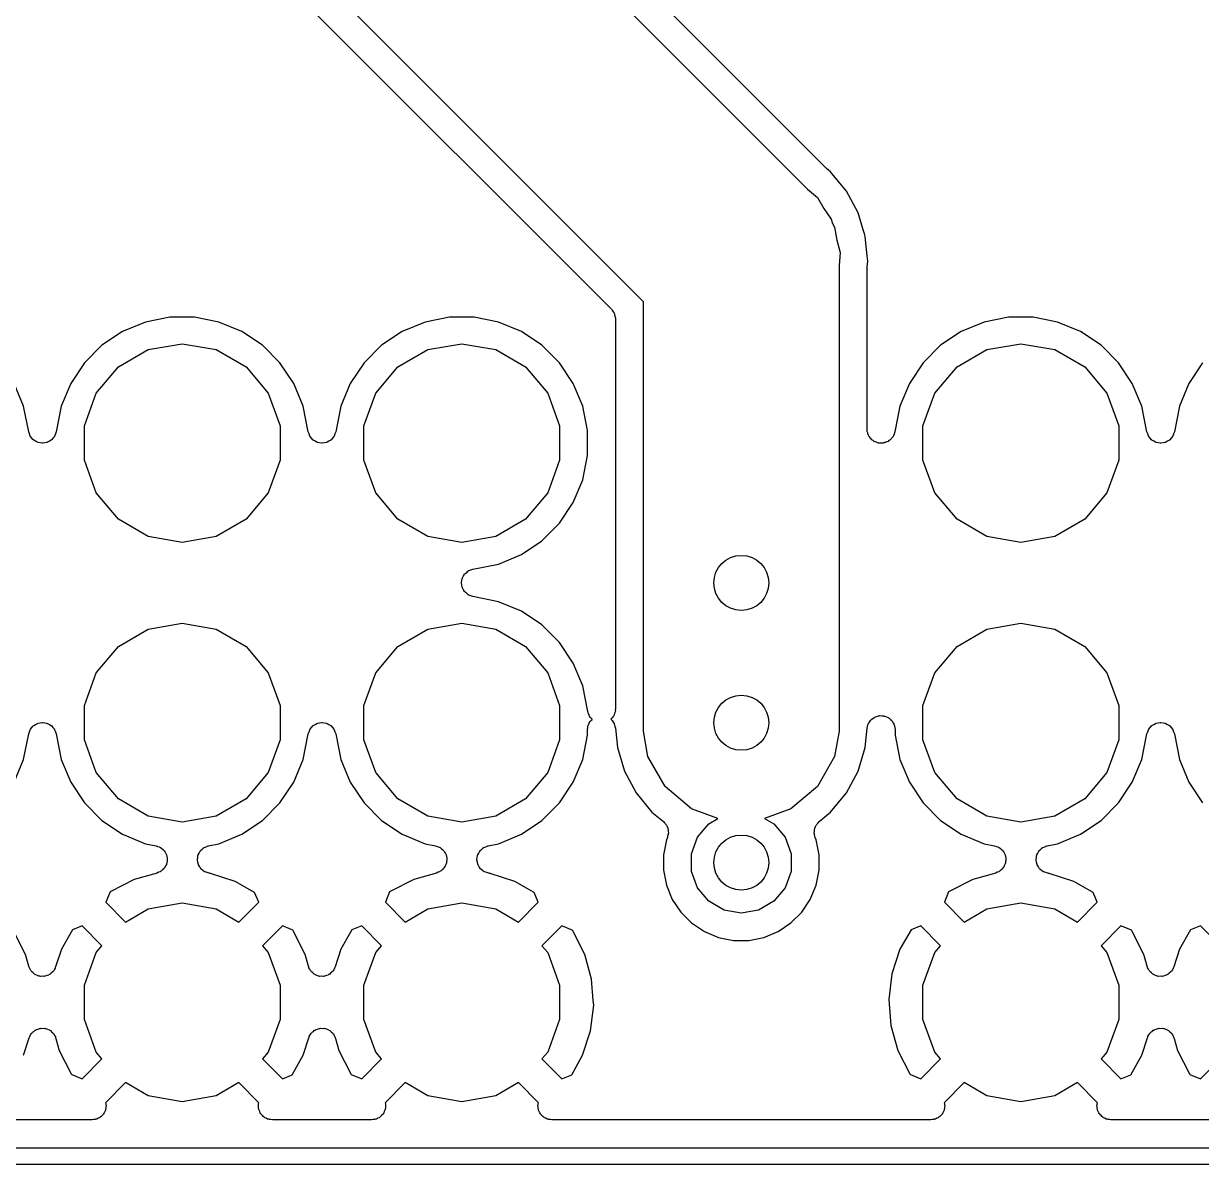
# Model space of a CAD drawing. Extents: x 117.3 to 179.7, y -117.8 to -92.2.
# Drawn here: x 128.01 to 138.71, y -117.78 to -107.42 of the extents above; entities that cross this region are included whole.
import ezdxf

# ---------------------------------------------------------------- set-up
doc = ezdxf.new("R2010")
doc.units = 0
doc.header["$MEASUREMENT"] = 0
doc.layers.add('BLACK', color=7, linetype='CONTINUOUS')

msp = doc.modelspace()

# ---------------------------------------------------------------- linework, layer by layer
at = {"layer": 'BLACK', "linetype": 'CONTINUOUS'}
for p, q in [((135.295, -108.723), (132.155, -105.583)), ((131.864, -105.651), (135.132, -108.92)), ((133.642, -109.944), (130.374, -106.676)), ((130.211, -106.872), (133.351, -110.012)), ((135.3, -108.727), (135.295, -108.723)), ((135.304, -108.732), (135.3, -108.727)), ((135.343, -108.763), (135.304, -108.732)), ((135.486, -108.938), (135.343, -108.763)), ((135.132, -108.92), (135.223, -108.995)), ((135.592, -109.136), (135.486, -108.938)), ((135.223, -108.995), (135.282, -109.097)), ((135.282, -109.097), (135.349, -109.194)), ((135.639, -109.291), (135.592, -109.136)), ((135.349, -109.194), (135.36, -109.232)), ((135.36, -109.232), (135.379, -109.267)), ((135.379, -109.267), (135.4, -109.383)), ((135.65, -109.325), (135.639, -109.291)), ((135.658, -109.352), (135.65, -109.325)), ((135.65, -109.325), (135.65, -109.325)), ((135.675, -109.526), (135.658, -109.352)), ((135.4, -109.383), (135.43, -109.497)), ((135.43, -109.497), (135.42, -109.614)), ((135.68, -109.576), (135.675, -109.526)), ((135.675, -109.526), (135.675, -109.526)), ((135.675, -109.626), (135.68, -109.576)), ((135.42, -109.614), (135.42, -113.844)), ((135.674, -109.638), (135.675, -109.632)), ((135.674, -111.102), (135.674, -109.638)), ((135.675, -109.632), (135.675, -109.626)), ((133.351, -110.012), (133.354, -110.016)), ((133.354, -110.016), (133.358, -110.02)), ((133.358, -110.02), (133.367, -110.034)), ((133.642, -113.844), (133.642, -109.944)), ((129.118, -110.128), (128.91, -110.214)), ((129.339, -110.084), (129.118, -110.128)), ((129.564, -110.084), (129.339, -110.084)), ((129.784, -110.128), (129.564, -110.084)), ((129.993, -110.214), (129.784, -110.128)), ((131.658, -110.128), (131.45, -110.214)), ((131.879, -110.084), (131.658, -110.128)), ((132.104, -110.084), (131.879, -110.084)), ((132.324, -110.128), (132.104, -110.084)), ((132.533, -110.214), (132.324, -110.128)), ((133.367, -110.034), (133.376, -110.048)), ((133.376, -110.048), (133.378, -110.053)), ((133.378, -110.053), (133.38, -110.058)), ((133.38, -110.058), (133.383, -110.075)), ((133.383, -110.075), (133.388, -110.091)), ((133.388, -110.091), (133.387, -110.096)), ((133.387, -110.096), (133.388, -110.102)), ((133.388, -110.102), (133.388, -113.642)), ((136.738, -110.128), (136.53, -110.214)), ((136.959, -110.084), (136.738, -110.128)), ((137.184, -110.084), (136.959, -110.084)), ((137.404, -110.128), (137.184, -110.084)), ((137.613, -110.214), (137.404, -110.128)), ((128.91, -110.214), (128.722, -110.339)), ((130.18, -110.339), (129.993, -110.214)), ((131.45, -110.214), (131.262, -110.339)), ((132.72, -110.339), (132.533, -110.214)), ((136.53, -110.214), (136.342, -110.339)), ((137.8, -110.339), (137.613, -110.214)), ((128.722, -110.339), (128.563, -110.498)), ((129.142, -110.378), (129.451, -110.324)), ((129.451, -110.324), (129.76, -110.378)), ((130.339, -110.498), (130.18, -110.339)), ((131.262, -110.339), (131.103, -110.498)), ((131.682, -110.378), (131.991, -110.324)), ((131.991, -110.324), (132.3, -110.378)), ((132.879, -110.498), (132.72, -110.339)), ((136.342, -110.339), (136.183, -110.498)), ((136.762, -110.378), (137.071, -110.324)), ((137.071, -110.324), (137.38, -110.378)), ((137.959, -110.498), (137.8, -110.339)), ((128.871, -110.535), (129.142, -110.378)), ((129.76, -110.378), (130.031, -110.535)), ((131.411, -110.535), (131.682, -110.378)), ((132.3, -110.378), (132.571, -110.535)), ((136.491, -110.535), (136.762, -110.378)), ((137.38, -110.378), (137.651, -110.535)), ((128.563, -110.498), (128.438, -110.685)), ((128.669, -110.775), (128.871, -110.535)), ((130.031, -110.535), (130.233, -110.775)), ((130.464, -110.685), (130.339, -110.498)), ((131.103, -110.498), (130.978, -110.685)), ((131.209, -110.775), (131.411, -110.535)), ((132.571, -110.535), (132.773, -110.775)), ((133.004, -110.685), (132.879, -110.498)), ((136.183, -110.498), (136.058, -110.685)), ((136.289, -110.775), (136.491, -110.535)), ((137.651, -110.535), (137.853, -110.775)), ((138.084, -110.685), (137.959, -110.498)), ((138.723, -110.498), (138.598, -110.685)), ((128.01, -110.893), (127.924, -110.685)), ((128.438, -110.685), (128.352, -110.893)), ((130.55, -110.893), (130.464, -110.685)), ((130.978, -110.685), (130.892, -110.893)), ((133.09, -110.893), (133.004, -110.685)), ((136.058, -110.685), (135.972, -110.893)), ((138.17, -110.893), (138.084, -110.685)), ((138.598, -110.685), (138.512, -110.893)), ((128.562, -111.07), (128.669, -110.775)), ((130.233, -110.775), (130.34, -111.07)), ((131.102, -111.07), (131.209, -110.775)), ((132.773, -110.775), (132.88, -111.07)), ((136.182, -111.07), (136.289, -110.775)), ((137.853, -110.775), (137.96, -111.07)), ((128.057, -111.126), (128.01, -110.893)), ((128.352, -110.893), (128.306, -111.126)), ((130.597, -111.126), (130.55, -110.893)), ((130.892, -110.893), (130.846, -111.126)), ((133.134, -111.114), (133.09, -110.893)), ((135.972, -110.893), (135.926, -111.126)), ((138.217, -111.126), (138.17, -110.893)), ((138.512, -110.893), (138.466, -111.126)), ((128.562, -111.383), (128.562, -111.07)), ((130.34, -111.07), (130.34, -111.383)), ((131.102, -111.383), (131.102, -111.07)), ((132.88, -111.07), (132.88, -111.383)), ((136.182, -111.383), (136.182, -111.07)), ((137.96, -111.07), (137.96, -111.383)), ((128.064, -111.144), (128.057, -111.126)), ((128.07, -111.163), (128.064, -111.144)), ((128.072, -111.165), (128.07, -111.163)), ((128.073, -111.167), (128.072, -111.165)), ((128.085, -111.182), (128.073, -111.167)), ((128.097, -111.197), (128.085, -111.182)), ((128.1, -111.198), (128.097, -111.197)), ((128.102, -111.201), (128.1, -111.198)), ((128.262, -111.198), (128.261, -111.201)), ((128.265, -111.197), (128.262, -111.198)), ((128.277, -111.182), (128.265, -111.197)), ((128.29, -111.167), (128.277, -111.182)), ((128.291, -111.165), (128.29, -111.167)), ((128.292, -111.163), (128.291, -111.165)), ((128.299, -111.144), (128.292, -111.163)), ((128.306, -111.126), (128.299, -111.144)), ((130.604, -111.144), (130.597, -111.126)), ((130.61, -111.163), (130.604, -111.144)), ((130.612, -111.165), (130.61, -111.163)), ((130.613, -111.167), (130.612, -111.165)), ((130.625, -111.182), (130.613, -111.167)), ((130.637, -111.197), (130.625, -111.182)), ((130.64, -111.198), (130.637, -111.197)), ((130.642, -111.201), (130.64, -111.198)), ((130.802, -111.198), (130.801, -111.201)), ((130.805, -111.197), (130.802, -111.198)), ((130.817, -111.182), (130.805, -111.197)), ((130.83, -111.167), (130.817, -111.182)), ((130.831, -111.165), (130.83, -111.167)), ((130.832, -111.163), (130.831, -111.165)), ((130.839, -111.144), (130.832, -111.163)), ((130.846, -111.126), (130.839, -111.144)), ((133.134, -111.339), (133.134, -111.114)), ((135.676, -111.111), (135.674, -111.102)), ((135.676, -111.121), (135.676, -111.111)), ((135.68, -111.133), (135.676, -111.121)), ((135.682, -111.145), (135.68, -111.133)), ((135.687, -111.153), (135.682, -111.145)), ((135.69, -111.163), (135.687, -111.153)), ((135.698, -111.172), (135.69, -111.163)), ((135.704, -111.183), (135.698, -111.172)), ((135.711, -111.189), (135.704, -111.183)), ((135.717, -111.197), (135.711, -111.189)), ((135.728, -111.203), (135.717, -111.197)), ((135.889, -111.191), (135.881, -111.201)), ((135.898, -111.183), (135.889, -111.191)), ((135.903, -111.175), (135.898, -111.183)), ((135.91, -111.167), (135.903, -111.175)), ((135.914, -111.156), (135.91, -111.167)), ((135.92, -111.145), (135.914, -111.156)), ((135.922, -111.135), (135.92, -111.145)), ((135.926, -111.126), (135.922, -111.135)), ((138.224, -111.144), (138.217, -111.126)), ((138.23, -111.163), (138.224, -111.144)), ((138.232, -111.165), (138.23, -111.163)), ((138.233, -111.167), (138.232, -111.165)), ((138.245, -111.182), (138.233, -111.167)), ((138.257, -111.197), (138.245, -111.182)), ((138.26, -111.198), (138.257, -111.197)), ((138.262, -111.201), (138.26, -111.198)), ((138.422, -111.198), (138.421, -111.201)), ((138.425, -111.197), (138.422, -111.198)), ((138.437, -111.182), (138.425, -111.197)), ((138.45, -111.167), (138.437, -111.182)), ((138.451, -111.165), (138.45, -111.167)), ((138.452, -111.163), (138.451, -111.165)), ((138.459, -111.144), (138.452, -111.163)), ((138.466, -111.126), (138.459, -111.144)), ((128.119, -111.21), (128.102, -111.201)), ((128.135, -111.22), (128.119, -111.21)), ((128.138, -111.22), (128.135, -111.22)), ((128.14, -111.222), (128.138, -111.22)), ((128.159, -111.225), (128.14, -111.222)), ((128.178, -111.228), (128.159, -111.225)), ((128.181, -111.228), (128.178, -111.228)), ((128.184, -111.228), (128.181, -111.228)), ((128.203, -111.225), (128.184, -111.228)), ((128.222, -111.222), (128.203, -111.225)), ((128.224, -111.22), (128.222, -111.222)), ((128.227, -111.22), (128.224, -111.22)), ((128.244, -111.21), (128.227, -111.22)), ((128.261, -111.201), (128.244, -111.21)), ((130.659, -111.21), (130.642, -111.201)), ((130.675, -111.22), (130.659, -111.21)), ((130.678, -111.22), (130.675, -111.22)), ((130.68, -111.222), (130.678, -111.22)), ((130.699, -111.225), (130.68, -111.222)), ((130.718, -111.228), (130.699, -111.225)), ((130.721, -111.228), (130.718, -111.228)), ((130.724, -111.228), (130.721, -111.228)), ((130.743, -111.225), (130.724, -111.228)), ((130.762, -111.222), (130.743, -111.225)), ((130.764, -111.22), (130.762, -111.222)), ((130.767, -111.22), (130.764, -111.22)), ((130.784, -111.21), (130.767, -111.22)), ((130.801, -111.201), (130.784, -111.21)), ((135.738, -111.212), (135.728, -111.203)), ((135.747, -111.215), (135.738, -111.212)), ((135.755, -111.22), (135.747, -111.215)), ((135.767, -111.222), (135.755, -111.22)), ((135.779, -111.227), (135.767, -111.222)), ((135.789, -111.227), (135.779, -111.227)), ((135.798, -111.228), (135.789, -111.227)), ((135.811, -111.227), (135.798, -111.228)), ((135.823, -111.227), (135.811, -111.227)), ((135.832, -111.223), (135.823, -111.227)), ((135.842, -111.222), (135.832, -111.223)), ((135.853, -111.216), (135.842, -111.222)), ((135.865, -111.212), (135.853, -111.216)), ((135.872, -111.205), (135.865, -111.212)), ((135.881, -111.201), (135.872, -111.205)), ((138.279, -111.21), (138.262, -111.201)), ((138.295, -111.22), (138.279, -111.21)), ((138.298, -111.22), (138.295, -111.22)), ((138.3, -111.222), (138.298, -111.22)), ((138.319, -111.225), (138.3, -111.222)), ((138.338, -111.228), (138.319, -111.225)), ((138.341, -111.228), (138.338, -111.228)), ((138.344, -111.228), (138.341, -111.228)), ((138.363, -111.225), (138.344, -111.228)), ((138.382, -111.222), (138.363, -111.225)), ((138.384, -111.22), (138.382, -111.222)), ((138.387, -111.22), (138.384, -111.22)), ((138.404, -111.21), (138.387, -111.22)), ((138.421, -111.201), (138.404, -111.21)), ((128.669, -111.678), (128.562, -111.383)), ((130.34, -111.383), (130.233, -111.678)), ((131.209, -111.678), (131.102, -111.383)), ((132.88, -111.383), (132.773, -111.678)), ((133.09, -111.56), (133.134, -111.339)), ((136.289, -111.678), (136.182, -111.383)), ((137.96, -111.383), (137.853, -111.678)), ((133.004, -111.768), (133.09, -111.56)), ((128.871, -111.918), (128.669, -111.678)), ((130.233, -111.678), (130.031, -111.918)), ((131.411, -111.918), (131.209, -111.678)), ((132.773, -111.678), (132.571, -111.918)), ((136.491, -111.918), (136.289, -111.678)), ((137.853, -111.678), (137.651, -111.918)), ((132.879, -111.955), (133.004, -111.768)), ((129.142, -112.075), (128.871, -111.918)), ((130.031, -111.918), (129.76, -112.075)), ((131.682, -112.075), (131.411, -111.918)), ((132.571, -111.918), (132.3, -112.075)), ((136.762, -112.075), (136.491, -111.918)), ((137.651, -111.918), (137.38, -112.075)), ((132.72, -112.114), (132.879, -111.955)), ((129.451, -112.129), (129.142, -112.075)), ((129.76, -112.075), (129.451, -112.129)), ((131.991, -112.129), (131.682, -112.075)), ((132.3, -112.075), (131.991, -112.129)), ((132.533, -112.24), (132.72, -112.114)), ((137.071, -112.129), (136.762, -112.075)), ((137.38, -112.075), (137.071, -112.129)), ((132.324, -112.326), (132.533, -112.24)), ((132.073, -112.379), (132.091, -112.372)), ((132.091, -112.372), (132.324, -112.326)), ((131.989, -112.494), (131.993, -112.475)), ((131.993, -112.475), (131.996, -112.456)), ((131.996, -112.456), (131.997, -112.453)), ((131.997, -112.453), (131.998, -112.451)), ((131.998, -112.451), (132.008, -112.434)), ((132.008, -112.434), (132.017, -112.417)), ((132.017, -112.417), (132.019, -112.415)), ((132.019, -112.415), (132.021, -112.413)), ((132.021, -112.413), (132.036, -112.401)), ((132.036, -112.401), (132.05, -112.388)), ((132.05, -112.388), (132.053, -112.387)), ((132.053, -112.387), (132.055, -112.385)), ((132.055, -112.385), (132.073, -112.379)), ((131.99, -112.497), (131.989, -112.494)), ((131.989, -112.499), (131.99, -112.497)), ((131.993, -112.518), (131.989, -112.499)), ((131.996, -112.537), (131.993, -112.518)), ((131.997, -112.54), (131.996, -112.537)), ((131.998, -112.543), (131.997, -112.54)), ((132.008, -112.559), (131.998, -112.543)), ((132.017, -112.576), (132.008, -112.559)), ((132.019, -112.578), (132.017, -112.576)), ((132.021, -112.58), (132.019, -112.578)), ((132.036, -112.592), (132.021, -112.58)), ((132.05, -112.605), (132.036, -112.592)), ((132.053, -112.606), (132.05, -112.605)), ((132.055, -112.608), (132.053, -112.606)), ((132.073, -112.614), (132.055, -112.608)), ((132.091, -112.621), (132.073, -112.614)), ((132.324, -112.668), (132.091, -112.621)), ((132.533, -112.754), (132.324, -112.668)), ((132.72, -112.879), (132.533, -112.754)), ((129.142, -112.918), (129.451, -112.864)), ((129.451, -112.864), (129.76, -112.918)), ((131.682, -112.918), (131.991, -112.864)), ((131.991, -112.864), (132.3, -112.918)), ((132.879, -113.038), (132.72, -112.879)), ((136.762, -112.918), (137.071, -112.864)), ((137.071, -112.864), (137.38, -112.918)), ((128.871, -113.075), (129.142, -112.918)), ((129.76, -112.918), (130.031, -113.075)), ((131.411, -113.075), (131.682, -112.918)), ((132.3, -112.918), (132.571, -113.075)), ((136.491, -113.075), (136.762, -112.918)), ((137.38, -112.918), (137.651, -113.075)), ((128.669, -113.315), (128.871, -113.075)), ((130.031, -113.075), (130.233, -113.315)), ((131.209, -113.315), (131.411, -113.075)), ((132.571, -113.075), (132.773, -113.315)), ((133.004, -113.225), (132.879, -113.038)), ((136.289, -113.315), (136.491, -113.075)), ((137.651, -113.075), (137.853, -113.315)), ((133.09, -113.433), (133.004, -113.225)), ((128.562, -113.61), (128.669, -113.315)), ((130.233, -113.315), (130.34, -113.61)), ((131.102, -113.61), (131.209, -113.315)), ((132.773, -113.315), (132.88, -113.61)), ((136.182, -113.61), (136.289, -113.315)), ((137.853, -113.315), (137.96, -113.61)), ((133.137, -113.666), (133.09, -113.433)), ((128.562, -113.923), (128.562, -113.61)), ((130.34, -113.61), (130.34, -113.923)), ((131.102, -113.923), (131.102, -113.61)), ((132.88, -113.61), (132.88, -113.923)), ((133.388, -113.642), (133.386, -113.651)), ((133.386, -113.651), (133.387, -113.661)), ((136.182, -113.923), (136.182, -113.61)), ((137.96, -113.61), (137.96, -113.923)), ((128.159, -113.768), (128.178, -113.765)), ((128.178, -113.765), (128.181, -113.765)), ((128.181, -113.765), (128.184, -113.765)), ((128.184, -113.765), (128.203, -113.768)), ((130.699, -113.768), (130.718, -113.765)), ((130.718, -113.765), (130.721, -113.765)), ((130.721, -113.765), (130.724, -113.765)), ((130.724, -113.765), (130.743, -113.768)), ((133.14, -113.675), (133.137, -113.666)), ((133.142, -113.685), (133.14, -113.675)), ((133.148, -113.696), (133.142, -113.685)), ((133.153, -113.707), (133.148, -113.696)), ((133.15, -113.772), (133.156, -113.757)), ((133.159, -113.715), (133.153, -113.707)), ((133.156, -113.757), (133.161, -113.753)), ((133.164, -113.723), (133.159, -113.715)), ((133.161, -113.753), (133.164, -113.747)), ((133.173, -113.731), (133.164, -113.723)), ((133.164, -113.747), (133.176, -113.737)), ((133.177, -113.736), (133.173, -113.731)), ((133.176, -113.737), (133.177, -113.736)), ((133.351, -113.729), (133.346, -113.736)), ((133.346, -113.736), (133.35, -113.738)), ((133.35, -113.738), (133.354, -113.743)), ((133.358, -113.723), (133.351, -113.729)), ((133.354, -113.743), (133.358, -113.747)), ((133.365, -113.712), (133.358, -113.723)), ((133.358, -113.747), (133.366, -113.761)), ((133.372, -113.703), (133.365, -113.712)), ((133.366, -113.761), (133.376, -113.774)), ((133.376, -113.693), (133.372, -113.703)), ((133.38, -113.685), (133.376, -113.693)), ((133.383, -113.673), (133.38, -113.685)), ((133.387, -113.661), (133.383, -113.673)), ((135.687, -113.774), (135.696, -113.761)), ((135.696, -113.761), (135.704, -113.747)), ((135.704, -113.747), (135.709, -113.743)), ((135.709, -113.743), (135.712, -113.738)), ((135.712, -113.738), (135.725, -113.729)), ((135.725, -113.729), (135.738, -113.719)), ((135.738, -113.719), (135.743, -113.717)), ((135.743, -113.717), (135.749, -113.713)), ((135.749, -113.713), (135.764, -113.709)), ((135.764, -113.709), (135.779, -113.704)), ((135.779, -113.704), (135.785, -113.704)), ((135.785, -113.704), (135.791, -113.702)), ((135.791, -113.702), (135.807, -113.704)), ((135.807, -113.704), (135.823, -113.704)), ((135.823, -113.704), (135.829, -113.706)), ((135.829, -113.706), (135.835, -113.707)), ((135.835, -113.707), (135.85, -113.714)), ((135.85, -113.714), (135.865, -113.719)), ((135.865, -113.719), (135.869, -113.723)), ((135.869, -113.723), (135.875, -113.726)), ((135.875, -113.726), (135.886, -113.737)), ((135.886, -113.737), (135.898, -113.747)), ((135.898, -113.747), (135.902, -113.753)), ((135.902, -113.753), (135.906, -113.757)), ((135.906, -113.757), (135.912, -113.772)), ((138.319, -113.768), (138.338, -113.765)), ((138.338, -113.765), (138.341, -113.765)), ((138.341, -113.765), (138.344, -113.765)), ((138.344, -113.765), (138.363, -113.768)), ((128.01, -114.1), (128.057, -113.867)), ((128.057, -113.867), (128.064, -113.849)), ((128.064, -113.849), (128.07, -113.831)), ((128.07, -113.831), (128.072, -113.828)), ((128.072, -113.828), (128.073, -113.826)), ((128.073, -113.826), (128.085, -113.811)), ((128.085, -113.811), (128.097, -113.796)), ((128.097, -113.796), (128.1, -113.795)), ((128.1, -113.795), (128.102, -113.793)), ((128.102, -113.793), (128.119, -113.783)), ((128.119, -113.783), (128.135, -113.773)), ((128.135, -113.773), (128.138, -113.773)), ((128.138, -113.773), (128.14, -113.771)), ((128.14, -113.771), (128.159, -113.768)), ((128.203, -113.768), (128.222, -113.771)), ((128.222, -113.771), (128.224, -113.773)), ((128.224, -113.773), (128.227, -113.773)), ((128.227, -113.773), (128.244, -113.783)), ((128.244, -113.783), (128.261, -113.793)), ((128.261, -113.793), (128.262, -113.795)), ((128.262, -113.795), (128.265, -113.796)), ((128.265, -113.796), (128.277, -113.811)), ((128.277, -113.811), (128.29, -113.826)), ((128.29, -113.826), (128.291, -113.828)), ((128.291, -113.828), (128.292, -113.831)), ((128.292, -113.831), (128.299, -113.849)), ((128.299, -113.849), (128.306, -113.867)), ((128.306, -113.867), (128.352, -114.1)), ((130.55, -114.1), (130.597, -113.867)), ((130.597, -113.867), (130.604, -113.849)), ((130.604, -113.849), (130.61, -113.831)), ((130.61, -113.831), (130.612, -113.828)), ((130.612, -113.828), (130.613, -113.826)), ((130.613, -113.826), (130.625, -113.811)), ((130.625, -113.811), (130.637, -113.796)), ((130.637, -113.796), (130.64, -113.795)), ((130.64, -113.795), (130.642, -113.793)), ((130.642, -113.793), (130.659, -113.783)), ((130.659, -113.783), (130.675, -113.773)), ((130.675, -113.773), (130.678, -113.773)), ((130.678, -113.773), (130.68, -113.771)), ((130.68, -113.771), (130.699, -113.768)), ((130.743, -113.768), (130.762, -113.771)), ((130.762, -113.771), (130.764, -113.773)), ((130.764, -113.773), (130.767, -113.773)), ((130.767, -113.773), (130.784, -113.783)), ((130.784, -113.783), (130.801, -113.793)), ((130.801, -113.793), (130.802, -113.795)), ((130.802, -113.795), (130.805, -113.796)), ((130.805, -113.796), (130.817, -113.811)), ((130.817, -113.811), (130.83, -113.826)), ((130.83, -113.826), (130.831, -113.828)), ((130.831, -113.828), (130.832, -113.831)), ((130.832, -113.831), (130.839, -113.849)), ((130.839, -113.849), (130.846, -113.867)), ((130.846, -113.867), (130.892, -114.1)), ((133.134, -113.829), (133.137, -113.813)), ((133.134, -113.879), (133.134, -113.829)), ((133.137, -113.813), (133.138, -113.797)), ((133.138, -113.797), (133.141, -113.792)), ((133.141, -113.792), (133.142, -113.786)), ((133.142, -113.786), (133.15, -113.772)), ((133.376, -113.774), (133.377, -113.78)), ((133.377, -113.78), (133.38, -113.786)), ((133.38, -113.786), (133.383, -113.801)), ((133.383, -113.801), (133.387, -113.817)), ((133.387, -113.817), (133.405, -113.991)), ((133.683, -114.075), (133.642, -113.844)), ((135.42, -113.844), (135.379, -114.075)), ((135.658, -113.991), (135.675, -113.817)), ((135.675, -113.817), (135.679, -113.801)), ((135.679, -113.801), (135.682, -113.786)), ((135.682, -113.786), (135.685, -113.78)), ((135.685, -113.78), (135.687, -113.774)), ((135.912, -113.772), (135.92, -113.786)), ((135.92, -113.786), (135.922, -113.792)), ((135.922, -113.792), (135.924, -113.797)), ((135.924, -113.797), (135.925, -113.813)), ((135.925, -113.813), (135.928, -113.829)), ((135.928, -113.829), (135.928, -113.879)), ((138.17, -114.1), (138.217, -113.867)), ((138.217, -113.867), (138.224, -113.849)), ((138.224, -113.849), (138.23, -113.831)), ((138.23, -113.831), (138.232, -113.828)), ((138.232, -113.828), (138.233, -113.826)), ((138.233, -113.826), (138.245, -113.811)), ((138.245, -113.811), (138.257, -113.796)), ((138.257, -113.796), (138.26, -113.795)), ((138.26, -113.795), (138.262, -113.793)), ((138.262, -113.793), (138.279, -113.783)), ((138.279, -113.783), (138.295, -113.773)), ((138.295, -113.773), (138.298, -113.773)), ((138.298, -113.773), (138.3, -113.771)), ((138.3, -113.771), (138.319, -113.768)), ((138.363, -113.768), (138.382, -113.771)), ((138.382, -113.771), (138.384, -113.773)), ((138.384, -113.773), (138.387, -113.773)), ((138.387, -113.773), (138.404, -113.783)), ((138.404, -113.783), (138.421, -113.793)), ((138.421, -113.793), (138.422, -113.795)), ((138.422, -113.795), (138.425, -113.796)), ((138.425, -113.796), (138.437, -113.811)), ((138.437, -113.811), (138.45, -113.826)), ((138.45, -113.826), (138.451, -113.828)), ((138.451, -113.828), (138.452, -113.831)), ((138.452, -113.831), (138.459, -113.849)), ((138.459, -113.849), (138.466, -113.867)), ((138.466, -113.867), (138.512, -114.1)), ((128.669, -114.218), (128.562, -113.923)), ((130.34, -113.923), (130.233, -114.218)), ((131.209, -114.218), (131.102, -113.923)), ((132.88, -113.923), (132.773, -114.218)), ((133.09, -114.1), (133.134, -113.879)), ((135.928, -113.879), (135.972, -114.1)), ((136.289, -114.218), (136.182, -113.923)), ((137.96, -113.923), (137.853, -114.218)), ((133.405, -113.991), (133.47, -114.206)), ((133.84, -114.347), (133.683, -114.075)), ((135.379, -114.075), (135.223, -114.347)), ((135.592, -114.206), (135.658, -113.991)), ((127.924, -114.308), (128.01, -114.1)), ((128.352, -114.1), (128.438, -114.308)), ((130.464, -114.308), (130.55, -114.1)), ((130.892, -114.1), (130.978, -114.308)), ((133.004, -114.308), (133.09, -114.1)), ((135.972, -114.1), (136.058, -114.308)), ((138.084, -114.308), (138.17, -114.1)), ((138.512, -114.1), (138.598, -114.308)), ((128.871, -114.458), (128.669, -114.218)), ((130.233, -114.218), (130.031, -114.458)), ((131.411, -114.458), (131.209, -114.218)), ((132.773, -114.218), (132.571, -114.458)), ((133.47, -114.206), (133.576, -114.405)), ((135.486, -114.405), (135.592, -114.206)), ((136.491, -114.458), (136.289, -114.218)), ((137.853, -114.218), (137.651, -114.458)), ((128.438, -114.308), (128.563, -114.495)), ((130.339, -114.495), (130.464, -114.308)), ((130.978, -114.308), (131.103, -114.495)), ((132.879, -114.495), (133.004, -114.308)), ((133.576, -114.405), (133.719, -114.579)), ((134.08, -114.548), (133.84, -114.347)), ((135.223, -114.347), (134.982, -114.548)), ((135.343, -114.579), (135.486, -114.405)), ((136.058, -114.308), (136.183, -114.495)), ((137.959, -114.495), (138.084, -114.308)), ((138.598, -114.308), (138.723, -114.495)), ((128.563, -114.495), (128.722, -114.654)), ((129.142, -114.615), (128.871, -114.458)), ((130.031, -114.458), (129.76, -114.615)), ((130.18, -114.654), (130.339, -114.495)), ((131.103, -114.495), (131.262, -114.654)), ((131.682, -114.615), (131.411, -114.458)), ((132.571, -114.458), (132.3, -114.615)), ((132.72, -114.654), (132.879, -114.495)), ((136.183, -114.495), (136.342, -114.654)), ((136.762, -114.615), (136.491, -114.458)), ((137.651, -114.458), (137.38, -114.615)), ((137.8, -114.654), (137.959, -114.495)), ((129.451, -114.669), (129.142, -114.615)), ((129.76, -114.615), (129.451, -114.669)), ((131.991, -114.669), (131.682, -114.615)), ((132.3, -114.615), (131.991, -114.669)), ((133.719, -114.579), (133.823, -114.664)), ((134.319, -114.636), (134.08, -114.548)), ((134.982, -114.548), (134.743, -114.636)), ((135.24, -114.664), (135.343, -114.579)), ((137.071, -114.669), (136.762, -114.615)), ((137.38, -114.615), (137.071, -114.669)), ((128.722, -114.654), (128.91, -114.78)), ((129.993, -114.78), (130.18, -114.654)), ((131.262, -114.654), (131.45, -114.78)), ((132.533, -114.78), (132.72, -114.654)), ((133.823, -114.664), (133.832, -114.675)), ((133.832, -114.675), (133.843, -114.685)), ((133.843, -114.685), (133.846, -114.691)), ((133.846, -114.691), (133.851, -114.697)), ((133.851, -114.697), (133.856, -114.711)), ((133.856, -114.711), (133.863, -114.724)), ((133.863, -114.724), (133.864, -114.731)), ((134.133, -114.807), (134.235, -114.684)), ((134.235, -114.684), (134.319, -114.636)), ((134.743, -114.636), (134.827, -114.684)), ((134.827, -114.684), (134.93, -114.807)), ((135.198, -114.731), (135.199, -114.724)), ((135.199, -114.724), (135.206, -114.711)), ((135.206, -114.711), (135.211, -114.697)), ((135.211, -114.697), (135.216, -114.691)), ((135.216, -114.691), (135.219, -114.685)), ((135.219, -114.685), (135.23, -114.675)), ((135.23, -114.675), (135.24, -114.664)), ((136.342, -114.654), (136.53, -114.78)), ((137.613, -114.78), (137.8, -114.654)), ((128.91, -114.78), (129.118, -114.866)), ((129.784, -114.866), (129.993, -114.78)), ((131.45, -114.78), (131.658, -114.866)), ((132.324, -114.866), (132.533, -114.78)), ((133.851, -114.83), (133.824, -114.967)), ((133.859, -114.81), (133.851, -114.83)), ((133.862, -114.796), (133.859, -114.81)), ((133.867, -114.783), (133.862, -114.796)), ((133.864, -114.731), (133.867, -114.738)), ((133.867, -114.738), (133.867, -114.753)), ((133.867, -114.753), (133.869, -114.767)), ((133.869, -114.767), (133.867, -114.775)), ((133.867, -114.775), (133.867, -114.783)), ((134.078, -114.957), (134.133, -114.807)), ((134.93, -114.807), (134.984, -114.957)), ((135.193, -114.767), (135.195, -114.753)), ((135.195, -114.775), (135.193, -114.767)), ((135.195, -114.738), (135.198, -114.731)), ((135.195, -114.753), (135.195, -114.738)), ((135.195, -114.783), (135.195, -114.775)), ((135.2, -114.796), (135.195, -114.783)), ((135.203, -114.81), (135.2, -114.796)), ((135.211, -114.83), (135.203, -114.81)), ((135.238, -114.967), (135.211, -114.83)), ((136.53, -114.78), (136.738, -114.866)), ((137.404, -114.866), (137.613, -114.78)), ((129.118, -114.866), (129.213, -114.885)), ((129.213, -114.885), (129.227, -114.89)), ((129.227, -114.89), (129.241, -114.893)), ((129.241, -114.893), (129.247, -114.898)), ((129.247, -114.898), (129.254, -114.901)), ((129.254, -114.901), (129.265, -114.91)), ((129.265, -114.91), (129.277, -114.918)), ((129.277, -114.918), (129.282, -114.925)), ((129.282, -114.925), (129.288, -114.93)), ((129.288, -114.93), (129.295, -114.942)), ((129.295, -114.942), (129.303, -114.954)), ((129.605, -114.951), (129.614, -114.933)), ((129.614, -114.933), (129.616, -114.931)), ((129.616, -114.931), (129.617, -114.929)), ((129.617, -114.929), (129.632, -114.916)), ((129.632, -114.916), (129.646, -114.903)), ((129.646, -114.903), (129.648, -114.902)), ((129.648, -114.902), (129.65, -114.9)), ((129.65, -114.9), (129.669, -114.893)), ((129.669, -114.893), (129.687, -114.885)), ((129.687, -114.885), (129.689, -114.885)), ((129.689, -114.885), (129.691, -114.884)), ((129.691, -114.884), (129.784, -114.866)), ((131.658, -114.866), (131.753, -114.885)), ((131.753, -114.885), (131.767, -114.89)), ((131.767, -114.89), (131.781, -114.893)), ((131.781, -114.893), (131.787, -114.898)), ((131.787, -114.898), (131.794, -114.901)), ((131.794, -114.901), (131.805, -114.91)), ((131.805, -114.91), (131.817, -114.918)), ((131.817, -114.918), (131.822, -114.925)), ((131.822, -114.925), (131.828, -114.93)), ((131.828, -114.93), (131.835, -114.942)), ((131.835, -114.942), (131.843, -114.954)), ((132.145, -114.951), (132.154, -114.933)), ((132.154, -114.933), (132.156, -114.931)), ((132.156, -114.931), (132.157, -114.929)), ((132.157, -114.929), (132.172, -114.916)), ((132.172, -114.916), (132.186, -114.903)), ((132.186, -114.903), (132.188, -114.902)), ((132.188, -114.902), (132.19, -114.9)), ((132.19, -114.9), (132.209, -114.893)), ((132.209, -114.893), (132.227, -114.885)), ((132.227, -114.885), (132.229, -114.885)), ((132.229, -114.885), (132.231, -114.884)), ((132.231, -114.884), (132.324, -114.866)), ((136.738, -114.866), (136.833, -114.885)), ((136.833, -114.885), (136.847, -114.89)), ((136.847, -114.89), (136.861, -114.893)), ((136.861, -114.893), (136.867, -114.898)), ((136.867, -114.898), (136.874, -114.901)), ((136.874, -114.901), (136.885, -114.91)), ((136.885, -114.91), (136.897, -114.918)), ((136.897, -114.918), (136.902, -114.925)), ((136.902, -114.925), (136.908, -114.93)), ((136.908, -114.93), (136.915, -114.942)), ((136.915, -114.942), (136.923, -114.954)), ((137.225, -114.951), (137.234, -114.933)), ((137.234, -114.933), (137.236, -114.931)), ((137.236, -114.931), (137.237, -114.929)), ((137.237, -114.929), (137.252, -114.916)), ((137.252, -114.916), (137.266, -114.903)), ((137.266, -114.903), (137.268, -114.902)), ((137.268, -114.902), (137.27, -114.9)), ((137.27, -114.9), (137.289, -114.893)), ((137.289, -114.893), (137.307, -114.885)), ((137.307, -114.885), (137.309, -114.885)), ((137.309, -114.885), (137.311, -114.884)), ((137.311, -114.884), (137.404, -114.866)), ((129.303, -114.954), (129.305, -114.962)), ((129.305, -114.962), (129.309, -114.968)), ((129.308, -115.048), (129.307, -115.055)), ((129.312, -115.041), (129.308, -115.048)), ((129.309, -114.968), (129.311, -114.983)), ((129.311, -114.983), (129.315, -114.997)), ((129.313, -115.026), (129.312, -115.041)), ((129.315, -115.012), (129.313, -115.026)), ((129.315, -114.997), (129.314, -115.004)), ((129.314, -115.004), (129.315, -115.012)), ((129.589, -115.012), (129.592, -114.992)), ((129.589, -115.014), (129.589, -115.012)), ((129.589, -115.016), (129.589, -115.014)), ((129.594, -115.035), (129.589, -115.016)), ((129.592, -114.992), (129.594, -114.972)), ((129.594, -114.972), (129.595, -114.97)), ((129.598, -115.055), (129.594, -115.035)), ((129.595, -114.97), (129.596, -114.968)), ((129.596, -114.968), (129.605, -114.951)), ((131.843, -114.954), (131.845, -114.962)), ((131.845, -114.962), (131.849, -114.968)), ((131.848, -115.048), (131.847, -115.055)), ((131.852, -115.041), (131.848, -115.048)), ((131.849, -114.968), (131.851, -114.983)), ((131.851, -114.983), (131.855, -114.997)), ((131.853, -115.026), (131.852, -115.041)), ((131.855, -115.012), (131.853, -115.026)), ((131.855, -114.997), (131.854, -115.004)), ((131.854, -115.004), (131.855, -115.012)), ((132.129, -115.012), (132.132, -114.992)), ((132.129, -115.014), (132.129, -115.012)), ((132.129, -115.016), (132.129, -115.014)), ((132.134, -115.035), (132.129, -115.016)), ((132.132, -114.992), (132.134, -114.972)), ((132.134, -114.972), (132.135, -114.97)), ((132.138, -115.055), (132.134, -115.035)), ((132.135, -114.97), (132.136, -114.968)), ((132.136, -114.968), (132.145, -114.951)), ((133.824, -114.967), (133.824, -115.106)), ((134.078, -115.117), (134.078, -114.957)), ((134.984, -114.957), (134.984, -115.117)), ((135.238, -115.106), (135.238, -114.967)), ((136.923, -114.954), (136.925, -114.962)), ((136.925, -114.962), (136.929, -114.968)), ((136.928, -115.048), (136.927, -115.055)), ((136.932, -115.041), (136.928, -115.048)), ((136.929, -114.968), (136.931, -114.983)), ((136.931, -114.983), (136.935, -114.997)), ((136.933, -115.026), (136.932, -115.041)), ((136.935, -115.012), (136.933, -115.026)), ((136.935, -114.997), (136.934, -115.004)), ((136.934, -115.004), (136.935, -115.012)), ((137.209, -115.012), (137.212, -114.992)), ((137.209, -115.014), (137.209, -115.012)), ((137.209, -115.016), (137.209, -115.014)), ((137.214, -115.035), (137.209, -115.016)), ((137.212, -114.992), (137.214, -114.972)), ((137.214, -114.972), (137.215, -114.97)), ((137.218, -115.055), (137.214, -115.035)), ((137.215, -114.97), (137.216, -114.968)), ((137.216, -114.968), (137.225, -114.951)), ((129.223, -115.132), (129.015, -115.19)), ((129.236, -115.125), (129.223, -115.132)), ((129.25, -115.121), (129.236, -115.125)), ((129.256, -115.116), (129.25, -115.121)), ((129.263, -115.112), (129.256, -115.116)), ((129.273, -115.102), (129.263, -115.112)), ((129.284, -115.093), (129.273, -115.102)), ((129.288, -115.086), (129.284, -115.093)), ((129.293, -115.081), (129.288, -115.086)), ((129.299, -115.068), (129.293, -115.081)), ((129.307, -115.055), (129.299, -115.068)), ((129.599, -115.057), (129.598, -115.055)), ((129.599, -115.059), (129.599, -115.057)), ((129.61, -115.076), (129.599, -115.059)), ((129.62, -115.093), (129.61, -115.076)), ((129.622, -115.094), (129.62, -115.093)), ((129.623, -115.096), (129.622, -115.094)), ((129.639, -115.108), (129.623, -115.096)), ((129.655, -115.12), (129.639, -115.108)), ((129.657, -115.121), (129.655, -115.12)), ((129.659, -115.122), (129.657, -115.121)), ((129.678, -115.128), (129.659, -115.122)), ((129.697, -115.134), (129.678, -115.128)), ((129.699, -115.134), (129.697, -115.134)), ((129.701, -115.135), (129.699, -115.134)), ((129.709, -115.136), (129.701, -115.135)), ((129.932, -115.209), (129.709, -115.136)), ((131.763, -115.132), (131.555, -115.19)), ((131.776, -115.125), (131.763, -115.132)), ((131.79, -115.121), (131.776, -115.125)), ((131.796, -115.116), (131.79, -115.121)), ((131.803, -115.112), (131.796, -115.116)), ((131.813, -115.102), (131.803, -115.112)), ((131.824, -115.093), (131.813, -115.102)), ((131.828, -115.086), (131.824, -115.093)), ((131.833, -115.081), (131.828, -115.086)), ((131.839, -115.068), (131.833, -115.081)), ((131.847, -115.055), (131.839, -115.068)), ((132.139, -115.057), (132.138, -115.055)), ((132.139, -115.059), (132.139, -115.057)), ((132.15, -115.076), (132.139, -115.059)), ((132.16, -115.093), (132.15, -115.076)), ((132.162, -115.094), (132.16, -115.093)), ((132.163, -115.096), (132.162, -115.094)), ((132.179, -115.108), (132.163, -115.096)), ((132.195, -115.12), (132.179, -115.108)), ((132.197, -115.121), (132.195, -115.12)), ((132.199, -115.122), (132.197, -115.121)), ((132.218, -115.128), (132.199, -115.122)), ((132.237, -115.134), (132.218, -115.128)), ((132.239, -115.134), (132.237, -115.134)), ((132.241, -115.135), (132.239, -115.134)), ((132.249, -115.136), (132.241, -115.135)), ((132.472, -115.209), (132.249, -115.136)), ((133.824, -115.106), (133.851, -115.243)), ((134.133, -115.267), (134.078, -115.117)), ((134.984, -115.117), (134.93, -115.267)), ((135.211, -115.243), (135.238, -115.106)), ((136.843, -115.132), (136.635, -115.19)), ((136.856, -115.125), (136.843, -115.132)), ((136.87, -115.121), (136.856, -115.125)), ((136.876, -115.116), (136.87, -115.121)), ((136.883, -115.112), (136.876, -115.116)), ((136.893, -115.102), (136.883, -115.112)), ((136.904, -115.093), (136.893, -115.102)), ((136.908, -115.086), (136.904, -115.093)), ((136.913, -115.081), (136.908, -115.086)), ((136.919, -115.068), (136.913, -115.081)), ((136.927, -115.055), (136.919, -115.068)), ((137.219, -115.057), (137.218, -115.055)), ((137.219, -115.059), (137.219, -115.057)), ((137.23, -115.076), (137.219, -115.059)), ((137.24, -115.093), (137.23, -115.076)), ((137.242, -115.094), (137.24, -115.093)), ((137.243, -115.096), (137.242, -115.094)), ((137.259, -115.108), (137.243, -115.096)), ((137.275, -115.12), (137.259, -115.108)), ((137.277, -115.121), (137.275, -115.12)), ((137.279, -115.122), (137.277, -115.121)), ((137.298, -115.128), (137.279, -115.122)), ((137.317, -115.134), (137.298, -115.128)), ((137.319, -115.134), (137.317, -115.134)), ((137.321, -115.135), (137.319, -115.134)), ((137.329, -115.136), (137.321, -115.135)), ((137.552, -115.209), (137.329, -115.136)), ((129.015, -115.19), (128.801, -115.299)), ((130.109, -115.308), (129.932, -115.209)), ((131.555, -115.19), (131.341, -115.299)), ((132.649, -115.308), (132.472, -115.209)), ((133.851, -115.243), (133.904, -115.372)), ((135.158, -115.372), (135.211, -115.243)), ((136.635, -115.19), (136.421, -115.299)), ((137.729, -115.308), (137.552, -115.209)), ((128.795, -115.303), (128.757, -115.397)), ((128.801, -115.299), (128.795, -115.303)), ((130.146, -115.397), (130.109, -115.308)), ((131.335, -115.303), (131.297, -115.397)), ((131.341, -115.299), (131.335, -115.303)), ((132.686, -115.397), (132.649, -115.308)), ((133.904, -115.372), (133.982, -115.487)), ((134.235, -115.389), (134.133, -115.267)), ((134.93, -115.267), (134.827, -115.389)), ((135.08, -115.487), (135.158, -115.372)), ((136.415, -115.303), (136.377, -115.397)), ((136.421, -115.299), (136.415, -115.303)), ((137.766, -115.397), (137.729, -115.308)), ((128.757, -115.397), (128.937, -115.577)), ((128.937, -115.577), (129.142, -115.458)), ((129.142, -115.458), (129.451, -115.404)), ((129.451, -115.404), (129.76, -115.458)), ((129.76, -115.458), (129.966, -115.577)), ((129.966, -115.577), (130.146, -115.397)), ((131.297, -115.397), (131.477, -115.577)), ((131.477, -115.577), (131.682, -115.458)), ((131.682, -115.458), (131.991, -115.404)), ((131.991, -115.404), (132.3, -115.458)), ((132.3, -115.458), (132.506, -115.577)), ((132.506, -115.577), (132.686, -115.397)), ((134.374, -115.469), (134.235, -115.389)), ((134.531, -115.497), (134.374, -115.469)), ((134.688, -115.469), (134.531, -115.497)), ((134.827, -115.389), (134.688, -115.469)), ((136.377, -115.397), (136.557, -115.577)), ((136.557, -115.577), (136.762, -115.458)), ((136.762, -115.458), (137.071, -115.404)), ((137.071, -115.404), (137.38, -115.458)), ((137.38, -115.458), (137.586, -115.577)), ((137.586, -115.577), (137.766, -115.397)), ((133.982, -115.487), (134.08, -115.586)), ((134.08, -115.586), (134.196, -115.663)), ((134.866, -115.663), (134.982, -115.586)), ((134.982, -115.586), (135.08, -115.487)), ((128.028, -115.871), (127.919, -115.657)), ((128.453, -115.648), (128.353, -115.825)), ((128.542, -115.612), (128.453, -115.648)), ((128.722, -115.792), (128.542, -115.612)), ((130.361, -115.612), (130.18, -115.792)), ((130.455, -115.65), (130.361, -115.612)), ((130.459, -115.657), (130.455, -115.65)), ((130.568, -115.871), (130.459, -115.657)), ((130.993, -115.648), (130.893, -115.825)), ((131.082, -115.612), (130.993, -115.648)), ((131.262, -115.792), (131.082, -115.612)), ((132.901, -115.612), (132.72, -115.792)), ((132.995, -115.65), (132.901, -115.612)), ((132.999, -115.657), (132.995, -115.65)), ((133.108, -115.871), (132.999, -115.657)), ((134.196, -115.663), (134.325, -115.717)), ((134.737, -115.717), (134.866, -115.663)), ((136.073, -115.648), (135.973, -115.825)), ((136.162, -115.612), (136.073, -115.648)), ((136.342, -115.792), (136.162, -115.612)), ((137.981, -115.612), (137.8, -115.792)), ((138.075, -115.65), (137.981, -115.612)), ((138.079, -115.657), (138.075, -115.65)), ((138.188, -115.871), (138.079, -115.657)), ((138.613, -115.648), (138.513, -115.825)), ((138.702, -115.612), (138.613, -115.648)), ((138.882, -115.792), (138.702, -115.612)), ((128.669, -115.855), (128.722, -115.792)), ((130.18, -115.792), (130.233, -115.855)), ((131.209, -115.855), (131.262, -115.792)), ((132.72, -115.792), (132.773, -115.855)), ((134.325, -115.717), (134.461, -115.744)), ((134.461, -115.744), (134.601, -115.744)), ((134.601, -115.744), (134.737, -115.717)), ((136.289, -115.855), (136.342, -115.792)), ((137.8, -115.792), (137.853, -115.855)), ((128.058, -115.979), (128.028, -115.871)), ((128.353, -115.825), (128.301, -115.984)), ((128.562, -116.15), (128.669, -115.855)), ((130.233, -115.855), (130.34, -116.15)), ((130.598, -115.979), (130.568, -115.871)), ((130.893, -115.825), (130.841, -115.984)), ((131.102, -116.15), (131.209, -115.855)), ((132.773, -115.855), (132.88, -116.15)), ((133.171, -116.097), (133.108, -115.871)), ((135.973, -115.825), (135.9, -116.049)), ((136.182, -116.15), (136.289, -115.855)), ((137.853, -115.855), (137.96, -116.15)), ((138.218, -115.979), (138.188, -115.871)), ((138.513, -115.825), (138.461, -115.984)), ((128.061, -115.986), (128.058, -115.979)), ((128.063, -115.992), (128.061, -115.986)), ((128.071, -116.005), (128.063, -115.992)), ((128.077, -116.019), (128.071, -116.005)), ((128.288, -116.01), (128.281, -116.023)), ((128.296, -115.997), (128.288, -116.01)), ((128.298, -115.991), (128.296, -115.997)), ((128.301, -115.984), (128.298, -115.991)), ((130.601, -115.986), (130.598, -115.979)), ((130.603, -115.992), (130.601, -115.986)), ((130.611, -116.005), (130.603, -115.992)), ((130.617, -116.019), (130.611, -116.005)), ((130.828, -116.01), (130.821, -116.023)), ((130.836, -115.997), (130.828, -116.01)), ((130.838, -115.991), (130.836, -115.997)), ((130.841, -115.984), (130.838, -115.991)), ((138.221, -115.986), (138.218, -115.979)), ((138.223, -115.992), (138.221, -115.986)), ((138.231, -116.005), (138.223, -115.992)), ((138.237, -116.019), (138.231, -116.005)), ((138.448, -116.01), (138.441, -116.023)), ((138.456, -115.997), (138.448, -116.01)), ((138.458, -115.991), (138.456, -115.997)), ((138.461, -115.984), (138.458, -115.991)), ((128.082, -116.024), (128.077, -116.019)), ((128.086, -116.03), (128.082, -116.024)), ((128.098, -116.039), (128.086, -116.03)), ((128.109, -116.05), (128.098, -116.039)), ((128.115, -116.053), (128.109, -116.05)), ((128.121, -116.057), (128.115, -116.053)), ((128.135, -116.062), (128.121, -116.057)), ((128.149, -116.068), (128.135, -116.062)), ((128.156, -116.069), (128.149, -116.068)), ((128.163, -116.071), (128.156, -116.069)), ((128.178, -116.07), (128.163, -116.071)), ((128.193, -116.071), (128.178, -116.07)), ((128.2, -116.069), (128.193, -116.071)), ((128.207, -116.069), (128.2, -116.069)), ((128.221, -116.064), (128.207, -116.069)), ((128.236, -116.059), (128.221, -116.064)), ((128.241, -116.055), (128.236, -116.059)), ((128.248, -116.053), (128.241, -116.055)), ((128.259, -116.043), (128.248, -116.053)), ((128.272, -116.034), (128.259, -116.043)), ((128.275, -116.028), (128.272, -116.034)), ((128.281, -116.023), (128.275, -116.028)), ((130.622, -116.024), (130.617, -116.019)), ((130.626, -116.03), (130.622, -116.024)), ((130.638, -116.039), (130.626, -116.03)), ((130.649, -116.05), (130.638, -116.039)), ((130.655, -116.053), (130.649, -116.05)), ((130.661, -116.057), (130.655, -116.053)), ((130.675, -116.062), (130.661, -116.057)), ((130.689, -116.068), (130.675, -116.062)), ((130.696, -116.069), (130.689, -116.068)), ((130.703, -116.071), (130.696, -116.069)), ((130.718, -116.07), (130.703, -116.071)), ((130.733, -116.071), (130.718, -116.07)), ((130.74, -116.069), (130.733, -116.071)), ((130.747, -116.069), (130.74, -116.069)), ((130.761, -116.064), (130.747, -116.069)), ((130.776, -116.059), (130.761, -116.064)), ((130.781, -116.055), (130.776, -116.059)), ((130.788, -116.053), (130.781, -116.055)), ((130.799, -116.043), (130.788, -116.053)), ((130.812, -116.034), (130.799, -116.043)), ((130.815, -116.028), (130.812, -116.034)), ((130.821, -116.023), (130.815, -116.028)), ((133.186, -116.289), (133.171, -116.097)), ((135.9, -116.049), (135.873, -116.282)), ((138.242, -116.024), (138.237, -116.019)), ((138.246, -116.03), (138.242, -116.024)), ((138.258, -116.039), (138.246, -116.03)), ((138.269, -116.05), (138.258, -116.039)), ((138.275, -116.053), (138.269, -116.05)), ((138.281, -116.057), (138.275, -116.053)), ((138.295, -116.062), (138.281, -116.057)), ((138.309, -116.068), (138.295, -116.062)), ((138.316, -116.069), (138.309, -116.068)), ((138.323, -116.071), (138.316, -116.069)), ((138.338, -116.07), (138.323, -116.071)), ((138.353, -116.071), (138.338, -116.07)), ((138.36, -116.069), (138.353, -116.071)), ((138.367, -116.069), (138.36, -116.069)), ((138.381, -116.064), (138.367, -116.069)), ((138.396, -116.059), (138.381, -116.064)), ((138.401, -116.055), (138.396, -116.059)), ((138.408, -116.053), (138.401, -116.055)), ((138.419, -116.043), (138.408, -116.053)), ((138.432, -116.034), (138.419, -116.043)), ((138.435, -116.028), (138.432, -116.034)), ((138.441, -116.023), (138.435, -116.028)), ((128.562, -116.463), (128.562, -116.15)), ((130.34, -116.15), (130.34, -116.463)), ((131.102, -116.463), (131.102, -116.15)), ((132.88, -116.15), (132.88, -116.463)), ((136.182, -116.463), (136.182, -116.15)), ((137.96, -116.15), (137.96, -116.463)), ((133.162, -116.564), (133.19, -116.331)), ((133.19, -116.331), (133.186, -116.289)), ((135.873, -116.282), (135.891, -116.516)), ((128.126, -116.554), (128.141, -116.55)), ((128.141, -116.55), (128.155, -116.544)), ((128.155, -116.544), (128.162, -116.544)), ((128.162, -116.544), (128.169, -116.542)), ((128.169, -116.542), (128.184, -116.543)), ((128.184, -116.543), (128.199, -116.542)), ((128.199, -116.542), (128.206, -116.545)), ((128.206, -116.545), (128.213, -116.545)), ((128.213, -116.545), (128.227, -116.551)), ((128.669, -116.758), (128.562, -116.463)), ((130.34, -116.463), (130.233, -116.758)), ((130.666, -116.554), (130.681, -116.55)), ((130.681, -116.55), (130.695, -116.544)), ((130.695, -116.544), (130.702, -116.544)), ((130.702, -116.544), (130.709, -116.542)), ((130.709, -116.542), (130.724, -116.543)), ((130.724, -116.543), (130.739, -116.542)), ((130.739, -116.542), (130.746, -116.545)), ((130.746, -116.545), (130.753, -116.545)), ((130.753, -116.545), (130.767, -116.551)), ((131.209, -116.758), (131.102, -116.463)), ((132.88, -116.463), (132.773, -116.758)), ((135.891, -116.516), (135.954, -116.743)), ((136.289, -116.758), (136.182, -116.463)), ((137.96, -116.463), (137.853, -116.758)), ((138.286, -116.554), (138.301, -116.55)), ((138.301, -116.55), (138.315, -116.544)), ((138.315, -116.544), (138.322, -116.544)), ((138.322, -116.544), (138.329, -116.542)), ((138.329, -116.542), (138.344, -116.543)), ((138.344, -116.543), (138.359, -116.542)), ((138.359, -116.542), (138.366, -116.545)), ((138.366, -116.545), (138.373, -116.545)), ((138.373, -116.545), (138.387, -116.551)), ((128.009, -116.788), (128.061, -116.629)), ((128.061, -116.629), (128.064, -116.623)), ((128.064, -116.623), (128.066, -116.616)), ((128.066, -116.616), (128.074, -116.603)), ((128.074, -116.603), (128.082, -116.59)), ((128.082, -116.59), (128.087, -116.585)), ((128.087, -116.585), (128.091, -116.579)), ((128.091, -116.579), (128.103, -116.571)), ((128.103, -116.571), (128.114, -116.56)), ((128.114, -116.56), (128.121, -116.558)), ((128.121, -116.558), (128.126, -116.554)), ((128.227, -116.551), (128.241, -116.556)), ((128.241, -116.556), (128.247, -116.56)), ((128.247, -116.56), (128.253, -116.563)), ((128.253, -116.563), (128.264, -116.574)), ((128.264, -116.574), (128.276, -116.583)), ((128.276, -116.583), (128.28, -116.589)), ((128.28, -116.589), (128.285, -116.594)), ((128.285, -116.594), (128.291, -116.608)), ((128.291, -116.608), (128.299, -116.621)), ((128.299, -116.621), (128.301, -116.628)), ((128.301, -116.628), (128.304, -116.634)), ((128.304, -116.634), (128.334, -116.743)), ((130.549, -116.788), (130.601, -116.629)), ((130.601, -116.629), (130.604, -116.623)), ((130.604, -116.623), (130.606, -116.616)), ((130.606, -116.616), (130.614, -116.603)), ((130.614, -116.603), (130.622, -116.59)), ((130.622, -116.59), (130.627, -116.585)), ((130.627, -116.585), (130.631, -116.579)), ((130.631, -116.579), (130.643, -116.571)), ((130.643, -116.571), (130.654, -116.56)), ((130.654, -116.56), (130.661, -116.558)), ((130.661, -116.558), (130.666, -116.554)), ((130.767, -116.551), (130.781, -116.556)), ((130.781, -116.556), (130.787, -116.56)), ((130.787, -116.56), (130.793, -116.563)), ((130.793, -116.563), (130.804, -116.574)), ((130.804, -116.574), (130.816, -116.583)), ((130.816, -116.583), (130.82, -116.589)), ((130.82, -116.589), (130.825, -116.594)), ((130.825, -116.594), (130.831, -116.608)), ((130.831, -116.608), (130.839, -116.621)), ((130.839, -116.621), (130.841, -116.628)), ((130.841, -116.628), (130.844, -116.634)), ((130.844, -116.634), (130.874, -116.743)), ((133.089, -116.788), (133.162, -116.564)), ((138.169, -116.788), (138.221, -116.629)), ((138.221, -116.629), (138.224, -116.623)), ((138.224, -116.623), (138.226, -116.616)), ((138.226, -116.616), (138.234, -116.603)), ((138.234, -116.603), (138.242, -116.59)), ((138.242, -116.59), (138.247, -116.585)), ((138.247, -116.585), (138.251, -116.579)), ((138.251, -116.579), (138.263, -116.571)), ((138.263, -116.571), (138.274, -116.56)), ((138.274, -116.56), (138.281, -116.558)), ((138.281, -116.558), (138.286, -116.554)), ((138.387, -116.551), (138.401, -116.556)), ((138.401, -116.556), (138.407, -116.56)), ((138.407, -116.56), (138.413, -116.563)), ((138.413, -116.563), (138.424, -116.574)), ((138.424, -116.574), (138.436, -116.583)), ((138.436, -116.583), (138.44, -116.589)), ((138.44, -116.589), (138.445, -116.594)), ((138.445, -116.594), (138.451, -116.608)), ((138.451, -116.608), (138.459, -116.621)), ((138.459, -116.621), (138.461, -116.628)), ((138.461, -116.628), (138.464, -116.634)), ((138.464, -116.634), (138.494, -116.743)), ((128.334, -116.743), (128.443, -116.957)), ((128.722, -116.821), (128.669, -116.758)), ((130.233, -116.758), (130.18, -116.821)), ((130.874, -116.743), (130.983, -116.957)), ((131.262, -116.821), (131.209, -116.758)), ((132.773, -116.758), (132.72, -116.821)), ((135.954, -116.743), (136.063, -116.957)), ((136.342, -116.821), (136.289, -116.758)), ((137.853, -116.758), (137.8, -116.821)), ((138.494, -116.743), (138.603, -116.957)), ((128.542, -117.001), (128.722, -116.821)), ((130.18, -116.821), (130.361, -117.001)), ((130.45, -116.965), (130.549, -116.788)), ((131.082, -117.001), (131.262, -116.821)), ((132.72, -116.821), (132.901, -117.001)), ((132.99, -116.965), (133.089, -116.788)), ((136.162, -117.001), (136.342, -116.821)), ((137.8, -116.821), (137.981, -117.001)), ((138.07, -116.965), (138.169, -116.788)), ((138.702, -117.001), (138.882, -116.821)), ((128.443, -116.957), (128.447, -116.963)), ((128.447, -116.963), (128.542, -117.001)), ((130.361, -117.001), (130.45, -116.965)), ((130.983, -116.957), (130.987, -116.963)), ((130.987, -116.963), (131.082, -117.001)), ((132.901, -117.001), (132.99, -116.965)), ((136.063, -116.957), (136.067, -116.963)), ((136.067, -116.963), (136.162, -117.001)), ((137.981, -117.001), (138.07, -116.965)), ((138.603, -116.957), (138.607, -116.963)), ((138.607, -116.963), (138.702, -117.001)), ((128.937, -117.036), (128.755, -117.218)), ((129.142, -117.155), (128.937, -117.036)), ((129.966, -117.036), (129.76, -117.155)), ((130.148, -117.218), (129.966, -117.036)), ((131.477, -117.036), (131.295, -117.218)), ((131.682, -117.155), (131.477, -117.036)), ((132.506, -117.036), (132.3, -117.155)), ((132.688, -117.218), (132.506, -117.036)), ((136.557, -117.036), (136.375, -117.218)), ((136.762, -117.155), (136.557, -117.036)), ((137.586, -117.036), (137.38, -117.155)), ((137.768, -117.218), (137.586, -117.036)), ((129.451, -117.209), (129.142, -117.155)), ((129.76, -117.155), (129.451, -117.209)), ((131.991, -117.209), (131.682, -117.155)), ((132.3, -117.155), (131.991, -117.209)), ((137.071, -117.209), (136.762, -117.155)), ((137.38, -117.155), (137.071, -117.209)), ((128.747, -117.299), (128.742, -117.311)), ((128.753, -117.287), (128.747, -117.299)), ((128.754, -117.278), (128.753, -117.287)), ((128.757, -117.27), (128.754, -117.278)), ((128.755, -117.218), (128.757, -117.226)), ((128.757, -117.226), (128.757, -117.234)), ((128.757, -117.234), (128.759, -117.243)), ((128.759, -117.243), (128.757, -117.256)), ((128.757, -117.256), (128.757, -117.27)), ((130.143, -117.243), (130.145, -117.234)), ((130.145, -117.256), (130.143, -117.243)), ((130.145, -117.226), (130.148, -117.218)), ((130.145, -117.234), (130.145, -117.226)), ((130.145, -117.27), (130.145, -117.256)), ((130.148, -117.278), (130.145, -117.27)), ((130.149, -117.287), (130.148, -117.278)), ((130.155, -117.299), (130.149, -117.287)), ((130.16, -117.311), (130.155, -117.299)), ((131.287, -117.299), (131.282, -117.311)), ((131.293, -117.287), (131.287, -117.299)), ((131.294, -117.278), (131.293, -117.287)), ((131.297, -117.27), (131.294, -117.278)), ((131.295, -117.218), (131.297, -117.226)), ((131.297, -117.226), (131.297, -117.234)), ((131.297, -117.234), (131.299, -117.243)), ((131.299, -117.243), (131.297, -117.256)), ((131.297, -117.256), (131.297, -117.27)), ((132.683, -117.243), (132.685, -117.234)), ((132.685, -117.256), (132.683, -117.243)), ((132.685, -117.226), (132.688, -117.218)), ((132.685, -117.234), (132.685, -117.226)), ((132.685, -117.27), (132.685, -117.256)), ((132.688, -117.278), (132.685, -117.27)), ((132.689, -117.287), (132.688, -117.278)), ((132.695, -117.299), (132.689, -117.287)), ((132.7, -117.311), (132.695, -117.299)), ((136.367, -117.299), (136.362, -117.311)), ((136.373, -117.287), (136.367, -117.299)), ((136.374, -117.278), (136.373, -117.287)), ((136.377, -117.27), (136.374, -117.278)), ((136.375, -117.218), (136.377, -117.226)), ((136.377, -117.226), (136.377, -117.234)), ((136.377, -117.234), (136.379, -117.243)), ((136.379, -117.243), (136.377, -117.256)), ((136.377, -117.256), (136.377, -117.27)), ((137.763, -117.243), (137.765, -117.234)), ((137.765, -117.256), (137.763, -117.243)), ((137.765, -117.226), (137.768, -117.218)), ((137.765, -117.234), (137.765, -117.226)), ((137.765, -117.27), (137.765, -117.256)), ((137.768, -117.278), (137.765, -117.27)), ((137.769, -117.287), (137.768, -117.278)), ((137.775, -117.299), (137.769, -117.287)), ((137.78, -117.311), (137.775, -117.299)), ((128.632, -117.375), (127.73, -117.375)), ((128.646, -117.372), (128.632, -117.375)), ((128.659, -117.372), (128.646, -117.372)), ((128.667, -117.368), (128.659, -117.372)), ((128.676, -117.367), (128.667, -117.368)), ((128.687, -117.36), (128.676, -117.367)), ((128.7, -117.355), (128.687, -117.36)), ((128.706, -117.349), (128.7, -117.355)), ((128.714, -117.345), (128.706, -117.349)), ((128.723, -117.335), (128.714, -117.345)), ((128.733, -117.326), (128.723, -117.335)), ((128.737, -117.318), (128.733, -117.326)), ((128.742, -117.311), (128.737, -117.318)), ((130.166, -117.318), (130.16, -117.311)), ((130.17, -117.326), (130.166, -117.318)), ((130.18, -117.335), (130.17, -117.326)), ((130.188, -117.345), (130.18, -117.335)), ((130.196, -117.349), (130.188, -117.345)), ((130.202, -117.355), (130.196, -117.349)), ((130.215, -117.36), (130.202, -117.355)), ((130.226, -117.367), (130.215, -117.36)), ((130.235, -117.368), (130.226, -117.367)), ((130.243, -117.372), (130.235, -117.368)), ((130.257, -117.372), (130.243, -117.372)), ((130.27, -117.375), (130.257, -117.372)), ((131.172, -117.375), (130.27, -117.375)), ((131.186, -117.372), (131.172, -117.375)), ((131.199, -117.372), (131.186, -117.372)), ((131.207, -117.368), (131.199, -117.372)), ((131.216, -117.367), (131.207, -117.368)), ((131.227, -117.36), (131.216, -117.367)), ((131.24, -117.355), (131.227, -117.36)), ((131.246, -117.349), (131.24, -117.355)), ((131.254, -117.345), (131.246, -117.349)), ((131.263, -117.335), (131.254, -117.345)), ((131.273, -117.326), (131.263, -117.335)), ((131.277, -117.318), (131.273, -117.326)), ((131.282, -117.311), (131.277, -117.318)), ((132.706, -117.318), (132.7, -117.311)), ((132.71, -117.326), (132.706, -117.318)), ((132.72, -117.335), (132.71, -117.326)), ((132.728, -117.345), (132.72, -117.335)), ((132.736, -117.349), (132.728, -117.345)), ((132.742, -117.355), (132.736, -117.349)), ((132.755, -117.36), (132.742, -117.355)), ((132.766, -117.367), (132.755, -117.36)), ((132.775, -117.368), (132.766, -117.367)), ((132.783, -117.372), (132.775, -117.368)), ((132.797, -117.372), (132.783, -117.372)), ((132.81, -117.375), (132.797, -117.372)), ((136.252, -117.375), (132.81, -117.375)), ((136.266, -117.372), (136.252, -117.375)), ((136.279, -117.372), (136.266, -117.372)), ((136.287, -117.368), (136.279, -117.372)), ((136.296, -117.367), (136.287, -117.368)), ((136.307, -117.36), (136.296, -117.367)), ((136.32, -117.355), (136.307, -117.36)), ((136.326, -117.349), (136.32, -117.355)), ((136.334, -117.345), (136.326, -117.349)), ((136.343, -117.335), (136.334, -117.345)), ((136.353, -117.326), (136.343, -117.335)), ((136.357, -117.318), (136.353, -117.326)), ((136.362, -117.311), (136.357, -117.318)), ((137.786, -117.318), (137.78, -117.311)), ((137.79, -117.326), (137.786, -117.318)), ((137.8, -117.335), (137.79, -117.326)), ((137.808, -117.345), (137.8, -117.335)), ((137.816, -117.349), (137.808, -117.345)), ((137.822, -117.355), (137.816, -117.349)), ((137.835, -117.36), (137.822, -117.355)), ((137.846, -117.367), (137.835, -117.36)), ((137.855, -117.368), (137.846, -117.367)), ((137.863, -117.372), (137.855, -117.368)), ((137.877, -117.372), (137.863, -117.372)), ((137.89, -117.375), (137.877, -117.372)), ((138.792, -117.375), (137.89, -117.375)), ((120.565, -117.629), (176.441, -117.629)), ((176.448, -117.779), (120.555, -117.779))]:
    msp.add_line(p, q, dxfattribs=at)
at = {"layer": 'BLACK'}
for centre in [(134.531, -112.497), (134.531, -113.767), (134.531, -115.037)]:
    msp.add_circle(centre, 0.25, dxfattribs=at)

doc.saveas('drawing.dxf')
